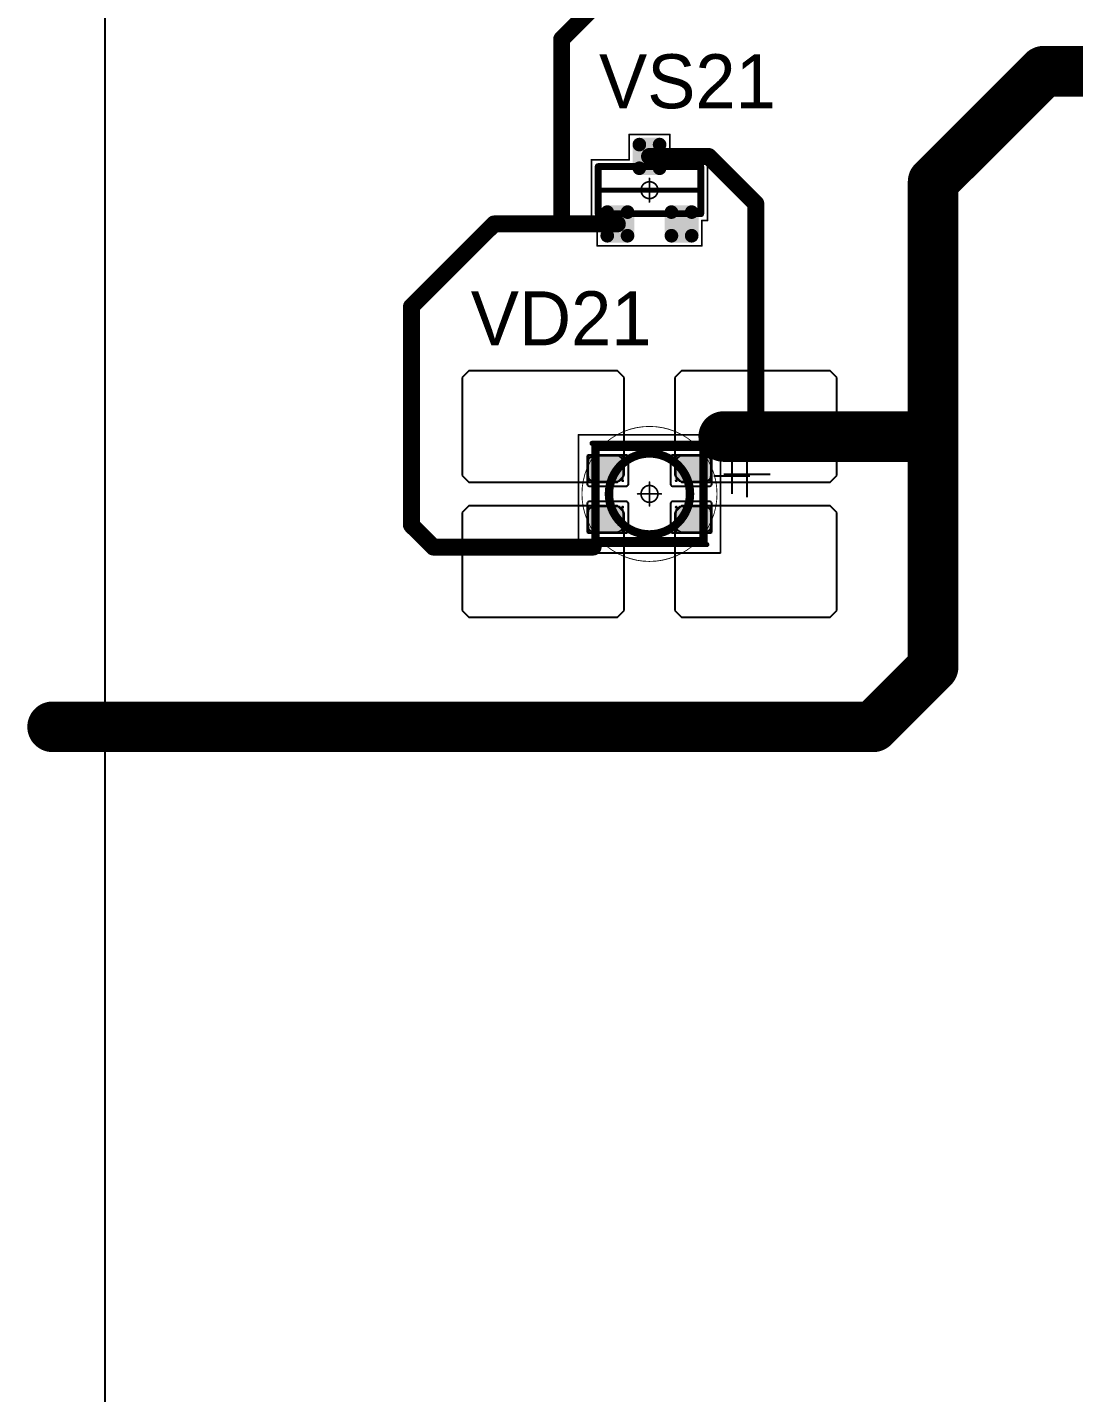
# Model space of a CAD drawing. Header units: millimetres. Extents: x 0 to 400, y 0 to 514.
# Drawn here: x 81.57 to 112.56, y 305.87 to 346.33 of the extents above; entities that cross this region are included whole.
import ezdxf

# ---------------------------------------------------------------- set-up
doc = ezdxf.new("R2010")
doc.units = ezdxf.units.MM
for name, color, linetype in [('Mechanical13', 56, 'Continuous'), ('Mechanical15', 56, 'Continuous'), ('Mechanical2', 216, 'Continuous'), ('TopLayer', 1, 'Continuous'), ('TopOverlay', 2, 'Continuous'), ('TopPaste', 8, 'Continuous'), ('TopSolder', 216, 'Continuous')]:
    doc.layers.add(name, color=color, linetype=linetype)

# ---------------------------------------------------------------- blocks, each defined once
blk = doc.blocks.new('SOT23_161')
at = {"layer": 'Mechanical13', "const_width": 0.2}
for points in [[(-0.7, 1.52), (0.7, 1.52)], [(-0.7, 1.52), (-0.7, -1.52)], [(0.7, 1.52), (0.7, -1.52)], [(-0.7, -1.52), (0.7, -1.52)]]:
    blk.add_lwpolyline(points, dxfattribs=at)
at = {"layer": 'Mechanical13', "const_width": 0.1}
for points in [[(-0.75, 1.52, 1), (-0.65, 1.52, 1)], [(-0.75, 1.52, 1), (-0.65, 1.52, 1)], [(0.65, 1.52, 1), (0.75, 1.52, 1)], [(0.65, 1.52, 1), (0.75, 1.52, 1)], [(-0.75, -1.52, 1), (-0.65, -1.52, 1)], [(-0.75, -1.52, 1), (-0.65, -1.52, 1)], [(0.65, -1.52, 1), (0.75, -1.52, 1)], [(0.65, -1.52, 1), (0.75, -1.52, 1)]]:
    blk.add_lwpolyline(points, format="xyb", close=True, dxfattribs=at)
at = {"layer": 'Mechanical15', "const_width": 0.05}
for points in [[(-0.9, 1.72), (-0.9, 1.55)], [(-0.9, 1.72), (0.9, 1.72)], [(0.9, 1.72), (0.9, 0.6)], [(-1.65, 1.55), (-1.65, -1.55)], [(-1.65, 1.55), (-0.9, 1.55)], [(0.9, 0.6), (1.65, 0.6)], [(1.65, 0.6), (1.65, -0.6)], [(-0.35, 0), (0.35, 0)], [(0, 0.35), (0, -0.35)], [(0.9, -0.6), (1.65, -0.6)], [(0.9, -0.6), (0.9, -1.72)], [(-1.65, -1.55), (-0.9, -1.55)], [(-0.9, -1.55), (-0.9, -1.72)], [(-0.9, -1.72), (0.9, -1.72)]]:
    blk.add_lwpolyline(points, dxfattribs=at)
at = {"layer": 'Mechanical15'}
for points, const_width in [([(-0.913, 1.72, 1), (-0.888, 1.72, 1)], 0.025), ([(-0.913, 1.72, 1), (-0.888, 1.72, 1)], 0.025), ([(0.888, 1.72, 1), (0.913, 1.72, 1)], 0.025), ([(0.888, 1.72, 1), (0.913, 1.72, 1)], 0.025), ([(-1.662, 1.55, 1), (-1.637, 1.55, 1)], 0.025), ([(-1.662, 1.55, 1), (-1.637, 1.55, 1)], 0.025), ([(-0.913, 1.55, 1), (-0.888, 1.55, 1)], 0.025), ([(-0.913, 1.55, 1), (-0.888, 1.55, 1)], 0.025), ([(0.888, 0.6, 1), (0.913, 0.6, 1)], 0.025), ([(0.888, 0.6, 1), (0.913, 0.6, 1)], 0.025), ([(1.637, 0.6, 1), (1.662, 0.6, 1)], 0.025), ([(1.637, 0.6, 1), (1.662, 0.6, 1)], 0.025), ([(-0.362, 0, 1), (-0.337, 0, 1)], 0.025), ([(0.25, 0, 1), (-0.25, 0, 1)], 0.05), ([(-0.262, 0, 1), (-0.238, 0, 1)], 0.025), ([(-0.012, 0.35, 1), (0.012, 0.35, 1)], 0.025), ([(0.238, 0, 1), (0.262, 0, 1)], 0.025), ([(0.337, 0, 1), (0.362, 0, 1)], 0.025), ([(-0.012, -0.35, 1), (0.012, -0.35, 1)], 0.025), ([(0.888, -0.6, 1), (0.913, -0.6, 1)], 0.025), ([(0.888, -0.6, 1), (0.913, -0.6, 1)], 0.025), ([(1.637, -0.6, 1), (1.662, -0.6, 1)], 0.025), ([(1.637, -0.6, 1), (1.662, -0.6, 1)], 0.025), ([(-1.662, -1.55, 1), (-1.637, -1.55, 1)], 0.025), ([(-1.662, -1.55, 1), (-1.637, -1.55, 1)], 0.025), ([(-0.913, -1.55, 1), (-0.888, -1.55, 1)], 0.025), ([(-0.913, -1.55, 1), (-0.888, -1.55, 1)], 0.025), ([(-0.913, -1.72, 1), (-0.888, -1.72, 1)], 0.025), ([(-0.913, -1.72, 1), (-0.888, -1.72, 1)], 0.025), ([(0.888, -1.72, 1), (0.913, -1.72, 1)], 0.025), ([(0.888, -1.72, 1), (0.913, -1.72, 1)], 0.025)]:
    blk.add_lwpolyline(points, format="xyb", close=True, dxfattribs=dict(at, const_width=const_width))
at = {"layer": 'TopLayer', "const_width": 0.1}
for points in [[(-1.4, 1.25, 1), (-1.3, 1.25, 1)], [(-0.7, 1.25, 1), (-0.6, 1.25, 1)], [(-1.4, 0.65, 1), (-1.3, 0.65, 1)], [(-0.7, 0.65, 1), (-0.6, 0.65, 1)], [(0.6, 0.3, 1), (0.7, 0.3, 1)], [(1.3, 0.3, 1), (1.4, 0.3, 1)], [(0.6, -0.3, 1), (0.7, -0.3, 1)], [(1.3, -0.3, 1), (1.4, -0.3, 1)], [(-1.4, -0.65, 1), (-1.3, -0.65, 1)], [(-0.7, -0.65, 1), (-0.6, -0.65, 1)], [(-1.4, -1.25, 1), (-1.3, -1.25, 1)], [(-0.7, -1.25, 1), (-0.6, -1.25, 1)]]:
    blk.add_lwpolyline(points, format="xyb", close=True, dxfattribs=at)
at = {"layer": 'TopLayer'}
for points in [[(-1.45, 1.25), (-1.45, 0.65), (-0.55, 1.25), (-0.55, 0.65)], [(-1.35, 1.35), (-1.35, 0.55), (-0.65, 1.35), (-0.65, 0.55)], [(0.55, 0.3), (0.55, -0.3), (1.45, 0.3), (1.45, -0.3)], [(0.65, 0.4), (0.65, -0.4), (1.35, 0.4), (1.35, -0.4)], [(-1.45, -0.65), (-1.45, -1.25), (-0.55, -0.65), (-0.55, -1.25)], [(-1.35, -0.55), (-1.35, -1.35), (-0.65, -0.55), (-0.65, -1.35)]]:
    blk.add_solid(points, dxfattribs=at)
at = {"layer": 'TopOverlay', "const_width": 0.15}
blk.add_lwpolyline([(0, 1.5), (0, -1.5)], dxfattribs=at)
at = {"layer": 'TopOverlay', "const_width": 0.075}
for points in [[(-0.038, 1.5, 1), (0.038, 1.5, 1)], [(-0.038, -1.5, 1), (0.038, -1.5, 1)]]:
    blk.add_lwpolyline(points, format="xyb", close=True, dxfattribs=at)
at = {"layer": 'TopPaste', "const_width": 0.075}
for points in [[(-1.387, 1.25, 1), (-1.313, 1.25, 1)], [(-0.687, 1.25, 1), (-0.613, 1.25, 1)], [(-1.387, 0.65, 1), (-1.313, 0.65, 1)], [(-0.687, 0.65, 1), (-0.613, 0.65, 1)], [(0.613, 0.3, 1), (0.687, 0.3, 1)], [(1.313, 0.3, 1), (1.387, 0.3, 1)], [(0.613, -0.3, 1), (0.687, -0.3, 1)], [(1.313, -0.3, 1), (1.387, -0.3, 1)], [(-1.387, -0.65, 1), (-1.313, -0.65, 1)], [(-0.687, -0.65, 1), (-0.613, -0.65, 1)], [(-1.387, -1.25, 1), (-1.313, -1.25, 1)], [(-0.687, -1.25, 1), (-0.613, -1.25, 1)]]:
    blk.add_lwpolyline(points, format="xyb", close=True, dxfattribs=at)
at = {"layer": 'TopPaste'}
for points in [[(-1.425, 1.25), (-1.425, 0.65), (-0.575, 1.25), (-0.575, 0.65)], [(-1.35, 1.325), (-1.35, 0.575), (-0.65, 1.325), (-0.65, 0.575)], [(0.575, 0.3), (0.575, -0.3), (1.425, 0.3), (1.425, -0.3)], [(0.65, 0.375), (0.65, -0.375), (1.35, 0.375), (1.35, -0.375)], [(-1.425, -0.65), (-1.425, -1.25), (-0.575, -0.65), (-0.575, -1.25)], [(-1.35, -0.575), (-1.35, -1.325), (-0.65, -0.575), (-0.65, -1.325)]]:
    blk.add_solid(points, dxfattribs=at)
at = {"layer": 'TopSolder', "const_width": 0.202}
for points in [[(-1.451, 1.25, 1), (-1.249, 1.25, 1)], [(-0.751, 1.25, 1), (-0.549, 1.25, 1)], [(-1.451, 0.65, 1), (-1.249, 0.65, 1)], [(-0.751, 0.65, 1), (-0.549, 0.65, 1)], [(0.549, 0.3, 1), (0.751, 0.3, 1)], [(1.249, 0.3, 1), (1.451, 0.3, 1)], [(0.549, -0.3, 1), (0.751, -0.3, 1)], [(1.249, -0.3, 1), (1.451, -0.3, 1)], [(-1.451, -0.65, 1), (-1.249, -0.65, 1)], [(-0.751, -0.65, 1), (-0.549, -0.65, 1)], [(-1.451, -1.25, 1), (-1.249, -1.25, 1)], [(-0.751, -1.25, 1), (-0.549, -1.25, 1)]]:
    blk.add_lwpolyline(points, format="xyb", close=True, dxfattribs=at)
at = {"layer": 'TopSolder'}
for points in [[(-1.552, 1.25), (-1.552, 0.65), (-0.448, 1.25), (-0.448, 0.65)], [(-1.35, 1.452), (-1.35, 0.448), (-0.65, 1.452), (-0.65, 0.448)], [(0.65, 0.502), (0.65, -0.502), (1.35, 0.502), (1.35, -0.502)], [(0.448, 0.3), (0.448, -0.3), (1.552, 0.3), (1.552, -0.3)], [(-1.552, -0.65), (-1.552, -1.25), (-0.448, -0.65), (-0.448, -1.25)], [(-1.35, -0.448), (-1.35, -1.452), (-0.65, -0.448), (-0.65, -1.452)]]:
    blk.add_solid(points, dxfattribs=at)
blk = doc.blocks.new('E65F_334')
at = {"layer": 'Mechanical13'}
for p, q in [((2.441, 1.071), (2.441, 0)), ((1.905, 0.536), (2.976, 0.536))]:
    blk.add_line(p, q, dxfattribs=at)
at = {"layer": 'Mechanical13', "const_width": 0.25}
for points in [[(-1.6, -1.4), (-1.6, 1.4)], [(-1.6, 1.4), (1.6, 1.4)], [(1.6, -1.4), (1.6, 1.4)], [(-1.6, -1.4), (1.6, -1.4)]]:
    blk.add_lwpolyline(points, dxfattribs=at)
at = {"layer": 'Mechanical13'}
for points, const_width in [([(-1.663, 1.4, 1), (-1.538, 1.4, 1)], 0.125), ([(-1.663, 1.4, 1), (-1.538, 1.4, 1)], 0.125), ([(1.2, 0, 1), (-1.2, 0, 1)], 0.25), ([(1.537, 1.4, 1), (1.662, 1.4, 1)], 0.125), ([(1.537, 1.4, 1), (1.662, 1.4, 1)], 0.125), ([(-1.263, 0, 1), (-1.138, 0, 1)], 0.125), ([(1.137, 0, 1), (1.262, 0, 1)], 0.125), ([(-1.663, -1.4, 1), (-1.538, -1.4, 1)], 0.125), ([(-1.663, -1.4, 1), (-1.538, -1.4, 1)], 0.125), ([(1.537, -1.4, 1), (1.662, -1.4, 1)], 0.125), ([(1.537, -1.4, 1), (1.662, -1.4, 1)], 0.125)]:
    blk.add_lwpolyline(points, format="xyb", close=True, dxfattribs=dict(at, const_width=const_width))
at = {"layer": 'Mechanical15', "const_width": 0.05}
for points in [[(-2.1, 1.75), (2.1, 1.75)], [(-2.1, -1.75), (-2.1, 1.75)], [(2.1, -1.75), (2.1, 1.75)], [(-0.35, 0), (0.35, 0)], [(-0.35, 0), (0.35, 0)], [(0, -0.35), (0, 0.35)], [(0, -0.35), (0, 0.35)], [(-2.1, -1.75), (2.1, -1.75)]]:
    blk.add_lwpolyline(points, dxfattribs=at)
at = {"layer": 'Mechanical15'}
for points, const_width in [([(-2.113, 1.75, 1), (-2.088, 1.75, 1)], 0.025), ([(-2.113, 1.75, 1), (-2.088, 1.75, 1)], 0.025), ([(2.087, 1.75, 1), (2.112, 1.75, 1)], 0.025), ([(2.087, 1.75, 1), (2.112, 1.75, 1)], 0.025), ([(-0.363, 0, 1), (-0.338, 0, 1)], 0.025), ([(-0.363, 0, 1), (-0.338, 0, 1)], 0.025), ([(0.25, 0, 1), (-0.25, 0, 1)], 0.05), ([(0.25, 0, 1), (-0.25, 0, 1)], 0.05), ([(-0.263, 0, 1), (-0.238, 0, 1)], 0.025), ([(-0.263, 0, 1), (-0.238, 0, 1)], 0.025), ([(-0.013, 0.35, 1), (0.012, 0.35, 1)], 0.025), ([(-0.013, 0.35, 1), (0.012, 0.35, 1)], 0.025), ([(0.237, 0, 1), (0.262, 0, 1)], 0.025), ([(0.237, 0, 1), (0.262, 0, 1)], 0.025), ([(0.337, 0, 1), (0.362, 0, 1)], 0.025), ([(0.337, 0, 1), (0.362, 0, 1)], 0.025), ([(-0.013, -0.35, 1), (0.012, -0.35, 1)], 0.025), ([(-0.013, -0.35, 1), (0.012, -0.35, 1)], 0.025), ([(-2.113, -1.75, 1), (-2.088, -1.75, 1)], 0.025), ([(-2.113, -1.75, 1), (-2.088, -1.75, 1)], 0.025), ([(2.087, -1.75, 1), (2.112, -1.75, 1)], 0.025), ([(2.087, -1.75, 1), (2.112, -1.75, 1)], 0.025)]:
    blk.add_lwpolyline(points, format="xyb", close=True, dxfattribs=dict(at, const_width=const_width))
at = {"layer": 'TopLayer'}
for p, q in [((-5.35, 3.65), (-5.55, 3.45)), ((-0.95, 3.65), (-5.35, 3.65)), ((-5.35, 3.65), (-5.35, 3.65)), ((-0.75, 3.45), (-0.95, 3.65)), ((0.95, 3.65), (0.75, 3.45)), ((5.35, 3.65), (0.95, 3.65)), ((0.95, 3.65), (0.95, 3.65)), ((5.55, 3.45), (5.35, 3.65)), ((-5.55, 3.45), (-5.55, 3.45)), ((-5.55, 3.45), (-5.55, 0.55)), ((-0.75, 0.55), (-0.75, 3.45)), ((0.75, 3.45), (0.75, 3.45)), ((0.75, 3.45), (0.75, 0.55)), ((5.55, 0.55), (5.55, 3.45)), ((-5.55, 0.55), (-5.35, 0.35)), ((-0.95, 0.35), (-0.75, 0.55)), ((0.75, 0.55), (0.95, 0.35)), ((5.35, 0.35), (5.55, 0.55)), ((-5.35, 0.35), (-0.95, 0.35)), ((0.95, 0.35), (5.35, 0.35)), ((-5.35, -0.35), (-5.55, -0.55)), ((-0.95, -0.35), (-5.35, -0.35)), ((-5.35, -0.35), (-5.35, -0.35)), ((-0.75, -0.55), (-0.95, -0.35)), ((0.95, -0.35), (0.75, -0.55)), ((5.35, -0.35), (0.95, -0.35)), ((0.95, -0.35), (0.95, -0.35)), ((5.55, -0.55), (5.35, -0.35)), ((-5.55, -0.55), (-5.55, -0.55)), ((-5.55, -0.55), (-5.55, -3.45)), ((-0.75, -3.45), (-0.75, -0.55)), ((0.75, -0.55), (0.75, -0.55)), ((0.75, -0.55), (0.75, -3.45)), ((5.55, -3.45), (5.55, -0.55)), ((-5.55, -3.45), (-5.35, -3.65)), ((-0.95, -3.65), (-0.75, -3.45)), ((0.75, -3.45), (0.95, -3.65)), ((5.35, -3.65), (5.55, -3.45)), ((-5.35, -3.65), (-0.95, -3.65)), ((0.95, -3.65), (5.35, -3.65))]:
    blk.add_line(p, q, dxfattribs=at)
at = {"layer": 'TopLayer', "const_width": 0.04}
for points in [[(-1.83, 1.11, 1), (-1.79, 1.11, 1)], [(-0.81, 1.11, 1), (-0.77, 1.11, 1)], [(0.77, 1.11, 1), (0.81, 1.11, 1)], [(1.79, 1.11, 1), (1.83, 1.11, 1)], [(-1.83, 0.39, 1), (-1.79, 0.39, 1)], [(-0.81, 0.39, 1), (-0.77, 0.39, 1)], [(0.77, 0.39, 1), (0.81, 0.39, 1)], [(1.79, 0.39, 1), (1.83, 0.39, 1)], [(-1.83, -0.39, 1), (-1.79, -0.39, 1)], [(-0.81, -0.39, 1), (-0.77, -0.39, 1)], [(0.77, -0.39, 1), (0.81, -0.39, 1)], [(1.79, -0.39, 1), (1.83, -0.39, 1)], [(-1.83, -1.11, 1), (-1.79, -1.11, 1)], [(-0.81, -1.11, 1), (-0.77, -1.11, 1)], [(0.77, -1.11, 1), (0.81, -1.11, 1)], [(1.79, -1.11, 1), (1.83, -1.11, 1)]]:
    blk.add_lwpolyline(points, format="xyb", close=True, dxfattribs=at)
at = {"layer": 'TopLayer'}
for points in [[(-1.85, 1.11), (-1.85, 0.39), (-0.75, 1.11), (-0.75, 0.39)], [(-1.81, 1.15), (-1.81, 0.35), (-0.79, 1.15), (-0.79, 0.35)], [(0.75, 1.11), (0.75, 0.39), (1.85, 1.11), (1.85, 0.39)], [(0.79, 1.15), (0.79, 0.35), (1.81, 1.15), (1.81, 0.35)], [(-1.85, -0.39), (-1.85, -1.11), (-0.75, -0.39), (-0.75, -1.11)], [(-1.81, -0.35), (-1.81, -1.15), (-0.79, -0.35), (-0.79, -1.15)], [(0.75, -0.39), (0.75, -1.11), (1.85, -0.39), (1.85, -1.11)], [(0.79, -0.35), (0.79, -1.15), (1.81, -0.35), (1.81, -1.15)]]:
    blk.add_solid(points, dxfattribs=at)
at = {"layer": 'TopOverlay'}
for p, q in [((2.886, 1.271), (2.886, -0.1)), ((2.2, 0.586), (3.571, 0.586))]:
    blk.add_line(p, q, dxfattribs=at)
at = {"layer": 'TopOverlay', "const_width": 0.15}
for points in [[(-1.7, 1.5), (1.7, 1.5)], [(-1.7, -1.5), (1.7, -1.5)]]:
    blk.add_lwpolyline(points, dxfattribs=at)
at = {"layer": 'TopOverlay', "const_width": 0.075}
for points in [[(-1.738, 1.5, 1), (-1.663, 1.5, 1)], [(1.662, 1.5, 1), (1.737, 1.5, 1)], [(-1.738, -1.5, 1), (-1.663, -1.5, 1)], [(1.662, -1.5, 1), (1.737, -1.5, 1)]]:
    blk.add_lwpolyline(points, format="xyb", close=True, dxfattribs=at)
at = {"layer": 'TopPaste'}
for p, q in [((-1.814, 1.011), (-1.829, 0.938)), ((-1.829, 0.938), (-1.829, 0.563)), ((-1.773, 1.073), (-1.814, 1.011)), ((-1.711, 1.114), (-1.773, 1.073)), ((-1.638, 1.129), (-1.711, 1.114)), ((-0.963, 1.129), (-1.638, 1.129)), ((-0.889, 1.114), (-0.963, 1.129)), ((-0.827, 1.073), (-0.889, 1.114)), ((-0.786, 1.011), (-0.827, 1.073)), ((-0.771, 0.938), (-0.786, 1.011)), ((-0.771, 0.563), (-0.771, 0.938)), ((0.786, 1.011), (0.771, 0.938)), ((0.771, 0.938), (0.771, 0.563)), ((0.827, 1.073), (0.786, 1.011)), ((0.889, 1.114), (0.827, 1.073)), ((0.962, 1.129), (0.889, 1.114)), ((1.637, 1.129), (0.962, 1.129)), ((1.711, 1.114), (1.637, 1.129)), ((1.773, 1.073), (1.711, 1.114)), ((1.814, 1.011), (1.773, 1.073)), ((1.829, 0.938), (1.814, 1.011)), ((1.829, 0.563), (1.829, 0.938)), ((-1.829, 0.563), (-1.814, 0.489)), ((-1.814, 0.489), (-1.773, 0.427)), ((-1.773, 0.427), (-1.711, 0.386)), ((-0.889, 0.386), (-0.827, 0.427)), ((-0.827, 0.427), (-0.786, 0.489)), ((-0.786, 0.489), (-0.771, 0.563)), ((0.771, 0.563), (0.786, 0.489)), ((0.786, 0.489), (0.827, 0.427)), ((0.827, 0.427), (0.889, 0.386)), ((1.711, 0.386), (1.773, 0.427)), ((1.773, 0.427), (1.814, 0.489)), ((1.814, 0.489), (1.829, 0.563)), ((-1.711, 0.386), (-1.638, 0.371)), ((-1.638, 0.371), (-0.963, 0.371)), ((-0.963, 0.371), (-0.889, 0.386)), ((0.889, 0.386), (0.962, 0.371)), ((0.962, 0.371), (1.637, 0.371)), ((1.637, 0.371), (1.711, 0.386)), ((-1.711, -0.386), (-1.773, -0.427)), ((-1.638, -0.371), (-1.711, -0.386)), ((-0.963, -0.371), (-1.638, -0.371)), ((-0.889, -0.386), (-0.963, -0.371)), ((-0.827, -0.427), (-0.889, -0.386)), ((0.889, -0.386), (0.827, -0.427)), ((0.962, -0.371), (0.889, -0.386)), ((1.637, -0.371), (0.962, -0.371)), ((1.711, -0.386), (1.637, -0.371)), ((1.773, -0.427), (1.711, -0.386)), ((-1.814, -0.489), (-1.829, -0.563)), ((-1.829, -0.563), (-1.829, -0.938)), ((-1.773, -0.427), (-1.814, -0.489)), ((-0.786, -0.489), (-0.827, -0.427)), ((-0.771, -0.563), (-0.786, -0.489)), ((-0.771, -0.938), (-0.771, -0.563)), ((0.786, -0.489), (0.771, -0.563)), ((0.771, -0.563), (0.771, -0.938)), ((0.827, -0.427), (0.786, -0.489)), ((1.814, -0.489), (1.773, -0.427)), ((1.829, -0.563), (1.814, -0.489)), ((1.829, -0.938), (1.829, -0.563)), ((-1.829, -0.938), (-1.814, -1.011)), ((-1.814, -1.011), (-1.773, -1.073)), ((-1.773, -1.073), (-1.711, -1.114)), ((-1.711, -1.114), (-1.638, -1.129)), ((-1.638, -1.129), (-0.963, -1.129)), ((-0.963, -1.129), (-0.889, -1.114)), ((-0.889, -1.114), (-0.827, -1.073)), ((-0.827, -1.073), (-0.786, -1.011)), ((-0.786, -1.011), (-0.771, -0.938)), ((0.771, -0.938), (0.786, -1.011)), ((0.786, -1.011), (0.827, -1.073)), ((0.827, -1.073), (0.889, -1.114)), ((0.889, -1.114), (0.962, -1.129)), ((0.962, -1.129), (1.637, -1.129)), ((1.637, -1.129), (1.711, -1.114)), ((1.711, -1.114), (1.773, -1.073)), ((1.773, -1.073), (1.814, -1.011)), ((1.814, -1.011), (1.829, -0.938))]:
    blk.add_line(p, q, dxfattribs=at)
at = {"layer": 'TopSolder'}
for p, q in [((-1.842, 1.129), (-1.85, 1.111)), ((-1.85, 1.111), (-1.85, 1.101)), ((-1.85, 1.101), (-1.85, 1.101)), ((-1.85, 1.101), (-1.85, 0.301)), ((-1.828, 1.143), (-1.842, 1.129)), ((-1.81, 1.151), (-1.828, 1.143)), ((-1.8, 1.151), (-1.81, 1.151)), ((-0.7, 1.151), (-1.8, 1.151)), ((-0.685, 1.151), (-0.7, 1.151)), ((-0.7, 1.151), (-0.7, 1.151)), ((-0.658, 1.139), (-0.685, 1.151)), ((-0.636, 1.118), (-0.658, 1.139)), ((-0.625, 1.09), (-0.636, 1.118)), ((-0.625, 1.076), (-0.625, 1.09)), ((-0.625, 0.301), (-0.625, 1.076)), ((0.636, 1.118), (0.625, 1.09)), ((0.625, 1.09), (0.625, 1.076)), ((0.625, 1.076), (0.625, 1.076)), ((0.625, 1.076), (0.625, 0.301)), ((0.657, 1.139), (0.636, 1.118)), ((0.685, 1.151), (0.657, 1.139)), ((0.7, 1.151), (0.685, 1.151)), ((1.8, 1.151), (0.7, 1.151)), ((1.81, 1.151), (1.8, 1.151)), ((1.8, 1.151), (1.8, 1.151)), ((1.828, 1.143), (1.81, 1.151)), ((1.842, 1.129), (1.828, 1.143)), ((1.85, 1.111), (1.842, 1.129)), ((1.85, 1.101), (1.85, 1.111)), ((1.85, 0.301), (1.85, 1.101)), ((-1.85, 0.301), (-1.85, 0.286)), ((-1.85, 0.286), (-1.839, 0.258)), ((-1.839, 0.258), (-1.818, 0.237)), ((-1.818, 0.237), (-1.79, 0.226)), ((-1.79, 0.226), (-1.775, 0.226)), ((-1.775, 0.226), (-1.775, 0.226)), ((-1.775, 0.226), (-0.7, 0.226)), ((-0.7, 0.226), (-0.685, 0.226)), ((-0.685, 0.226), (-0.658, 0.237)), ((-0.658, 0.237), (-0.636, 0.258)), ((-0.636, 0.258), (-0.625, 0.286)), ((-0.625, 0.286), (-0.625, 0.301)), ((-0.625, 0.301), (-0.625, 0.301)), ((0.625, 0.301), (0.625, 0.286)), ((0.625, 0.286), (0.636, 0.258)), ((0.636, 0.258), (0.657, 0.237)), ((0.657, 0.237), (0.685, 0.226)), ((0.685, 0.226), (0.7, 0.226)), ((0.7, 0.226), (0.7, 0.226)), ((0.7, 0.226), (1.775, 0.226)), ((1.775, 0.226), (1.79, 0.226)), ((1.79, 0.226), (1.817, 0.237)), ((1.817, 0.237), (1.839, 0.258)), ((1.839, 0.258), (1.85, 0.286)), ((1.85, 0.286), (1.85, 0.301)), ((1.85, 0.301), (1.85, 0.301)), ((-1.839, -0.257), (-1.85, -0.285)), ((-1.85, -0.285), (-1.85, -0.299)), ((-1.85, -0.299), (-1.85, -0.299)), ((-1.85, -0.299), (-1.85, -1.099)), ((-1.818, -0.236), (-1.839, -0.257)), ((-1.79, -0.224), (-1.818, -0.236)), ((-1.775, -0.224), (-1.79, -0.224)), ((-0.7, -0.224), (-1.775, -0.224)), ((-0.685, -0.224), (-0.7, -0.224)), ((-0.7, -0.224), (-0.7, -0.224)), ((-0.658, -0.236), (-0.685, -0.224)), ((-0.636, -0.257), (-0.658, -0.236)), ((-0.625, -0.285), (-0.636, -0.257)), ((-0.625, -0.299), (-0.625, -0.285)), ((-0.625, -1.074), (-0.625, -0.299)), ((0.636, -0.257), (0.625, -0.285)), ((0.625, -0.285), (0.625, -0.299)), ((0.625, -0.299), (0.625, -0.299)), ((0.625, -0.299), (0.625, -1.074)), ((0.657, -0.236), (0.636, -0.257)), ((0.685, -0.224), (0.657, -0.236)), ((0.7, -0.224), (0.685, -0.224)), ((1.775, -0.224), (0.7, -0.224)), ((1.79, -0.224), (1.775, -0.224)), ((1.775, -0.224), (1.775, -0.224)), ((1.817, -0.236), (1.79, -0.224)), ((1.839, -0.257), (1.817, -0.236)), ((1.85, -0.285), (1.839, -0.257)), ((1.85, -0.299), (1.85, -0.285)), ((1.85, -1.099), (1.85, -0.299)), ((-1.85, -1.099), (-1.85, -1.109)), ((-1.85, -1.109), (-1.842, -1.128)), ((-1.842, -1.128), (-1.828, -1.142)), ((-1.828, -1.142), (-1.81, -1.149)), ((-1.81, -1.149), (-1.8, -1.149)), ((-1.8, -1.149), (-0.7, -1.149)), ((-1.8, -1.149), (-1.8, -1.149)), ((-0.7, -1.149), (-0.685, -1.149)), ((-0.685, -1.149), (-0.658, -1.138)), ((-0.658, -1.138), (-0.636, -1.117)), ((-0.636, -1.117), (-0.625, -1.089)), ((-0.625, -1.089), (-0.625, -1.074)), ((-0.625, -1.074), (-0.625, -1.074)), ((0.625, -1.074), (0.625, -1.089)), ((0.625, -1.089), (0.636, -1.117)), ((0.636, -1.117), (0.657, -1.138)), ((0.657, -1.138), (0.685, -1.149)), ((0.685, -1.149), (0.7, -1.149)), ((0.7, -1.149), (1.8, -1.149)), ((0.7, -1.149), (0.7, -1.149)), ((1.8, -1.149), (1.81, -1.149)), ((1.81, -1.149), (1.828, -1.142)), ((1.828, -1.142), (1.842, -1.128)), ((1.842, -1.128), (1.85, -1.109)), ((1.85, -1.109), (1.85, -1.099)), ((1.85, -1.099), (1.85, -1.099))]:
    blk.add_line(p, q, dxfattribs=at)

msp = doc.modelspace()

# ---------------------------------------------------------------- linework, layer by layer
at = {"layer": 'Mechanical2'}
for points, const_width in [([(102, 332.5, 1), (98, 332.5, 1)], 0.0254), ([(100, 334.5, 1), (100, 334.5, 1)], 0.0005), ([(97.994, 332.5, 1), (98.006, 332.5, 1)], 0.0127), ([(98, 332.5, 1), (98, 332.5, 1)], 0.0005), ([(101.994, 332.5, 1), (102.006, 332.5, 1)], 0.0127), ([(102, 332.5, 1), (102, 332.5, 1)], 0.0005), ([(100, 330.5, 1), (100, 330.5, 1)], 0.0005)]:
    msp.add_lwpolyline(points, format="xyb", close=True, dxfattribs=dict(at, const_width=const_width))
at = {"layer": 'Mechanical2', "const_width": 0.001}
for points in [[(100, 330.5), (100, 334.5)], [(98, 332.5), (102, 332.5)]]:
    msp.add_lwpolyline(points, dxfattribs=at)
at = {"layer": 'TopLayer'}
msp.add_line((83.875, 451.95), (83.875, 235.376), dxfattribs=at)
for points, const_width in [([(97.4, 345.975), (98.525, 347.1)], 0.5), ([(97.4, 340.5), (97.4, 345.975)], 0.5), ([(108.4, 341.75), (111.675, 345.025)], 1.5), ([(111.675, 345.025), (140, 345.025)], 1.5), ([(100, 342.5), (101.75, 342.5)], 0.5), ([(101.75, 342.5), (103.15, 341.1)], 0.5), ([(108.4, 327.375), (108.4, 341.75)], 1.5), ([(103.15, 334.35), (103.15, 341.1)], 0.5), ([(92.95, 338.05), (95.4, 340.5)], 0.5), ([(95.4, 340.5), (99.05, 340.5)], 0.5), ([(92.95, 331.575), (92.95, 338.05)], 0.5), ([(102.2, 334.2), (108.025, 334.2)], 1.5), ([(92.95, 331.575), (93.6, 330.925)], 0.5), ([(93.6, 330.925), (98.332, 330.925)], 0.5), ([(106.625, 325.6), (108.4, 327.375)], 1.5), ([(82.325, 325.6), (106.625, 325.6)], 1.5)]:
    msp.add_lwpolyline(points, dxfattribs=dict(at, const_width=const_width))
for points, const_width in [([(97.275, 345.975, 1), (97.525, 345.975, 1)], 0.25), ([(97.275, 345.975, 1), (97.525, 345.975, 1)], 0.25), ([(111.3, 345.025, 1), (112.05, 345.025, 1)], 0.75), ([(111.3, 345.025, 1), (112.05, 345.025, 1)], 0.75), ([(99.875, 342.5, 1), (100.125, 342.5, 1)], 0.25), ([(101.625, 342.5, 1), (101.875, 342.5, 1)], 0.25), ([(101.625, 342.5, 1), (101.875, 342.5, 1)], 0.25), ([(108.025, 341.75, 1), (108.775, 341.75, 1)], 0.75), ([(108.025, 341.75, 1), (108.775, 341.75, 1)], 0.75), ([(103.025, 341.1, 1), (103.275, 341.1, 1)], 0.25), ([(103.025, 341.1, 1), (103.275, 341.1, 1)], 0.25), ([(95.275, 340.5, 1), (95.525, 340.5, 1)], 0.25), ([(95.275, 340.5, 1), (95.525, 340.5, 1)], 0.25), ([(97.275, 340.5, 1), (97.525, 340.5, 1)], 0.25), ([(98.925, 340.5, 1), (99.175, 340.5, 1)], 0.25), ([(92.825, 338.05, 1), (93.075, 338.05, 1)], 0.25), ([(92.825, 338.05, 1), (93.075, 338.05, 1)], 0.25), ([(101.825, 334.2, 1), (102.575, 334.2, 1)], 0.75), ([(103.025, 334.35, 1), (103.275, 334.35, 1)], 0.25), ([(107.65, 334.2, 1), (108.4, 334.2, 1)], 0.75), ([(92.825, 331.575, 1), (93.075, 331.575, 1)], 0.25), ([(92.825, 331.575, 1), (93.075, 331.575, 1)], 0.25), ([(93.475, 330.925, 1), (93.725, 330.925, 1)], 0.25), ([(93.475, 330.925, 1), (93.725, 330.925, 1)], 0.25), ([(98.207, 330.925, 1), (98.457, 330.925, 1)], 0.25), ([(108.025, 327.375, 1), (108.775, 327.375, 1)], 0.75), ([(108.025, 327.375, 1), (108.775, 327.375, 1)], 0.75), ([(81.95, 325.6, 1), (82.7, 325.6, 1)], 0.75), ([(106.25, 325.6, 1), (107, 325.6, 1)], 0.75), ([(106.25, 325.6, 1), (107, 325.6, 1)], 0.75)]:
    msp.add_lwpolyline(points, format="xyb", close=True, dxfattribs=dict(at, const_width=const_width))

# ---------------------------------------------------------------- block references
for name, p, rotation in [('SOT23_161', (100, 341.5), 90), ('E65F_334', (100, 332.5), 360)]:
    msp.add_blockref(name, p, dxfattribs=dict(rotation=rotation))

# ---------------------------------------------------------------- texts
at = {"layer": 'TopOverlay'}
for s, p in [('VS21', (98.506, 343.926)), ('VD21', (94.707, 336.903))]:
    msp.add_text(s, height=1.6, dxfattribs=at).set_placement(p)

doc.saveas('drawing.dxf')
